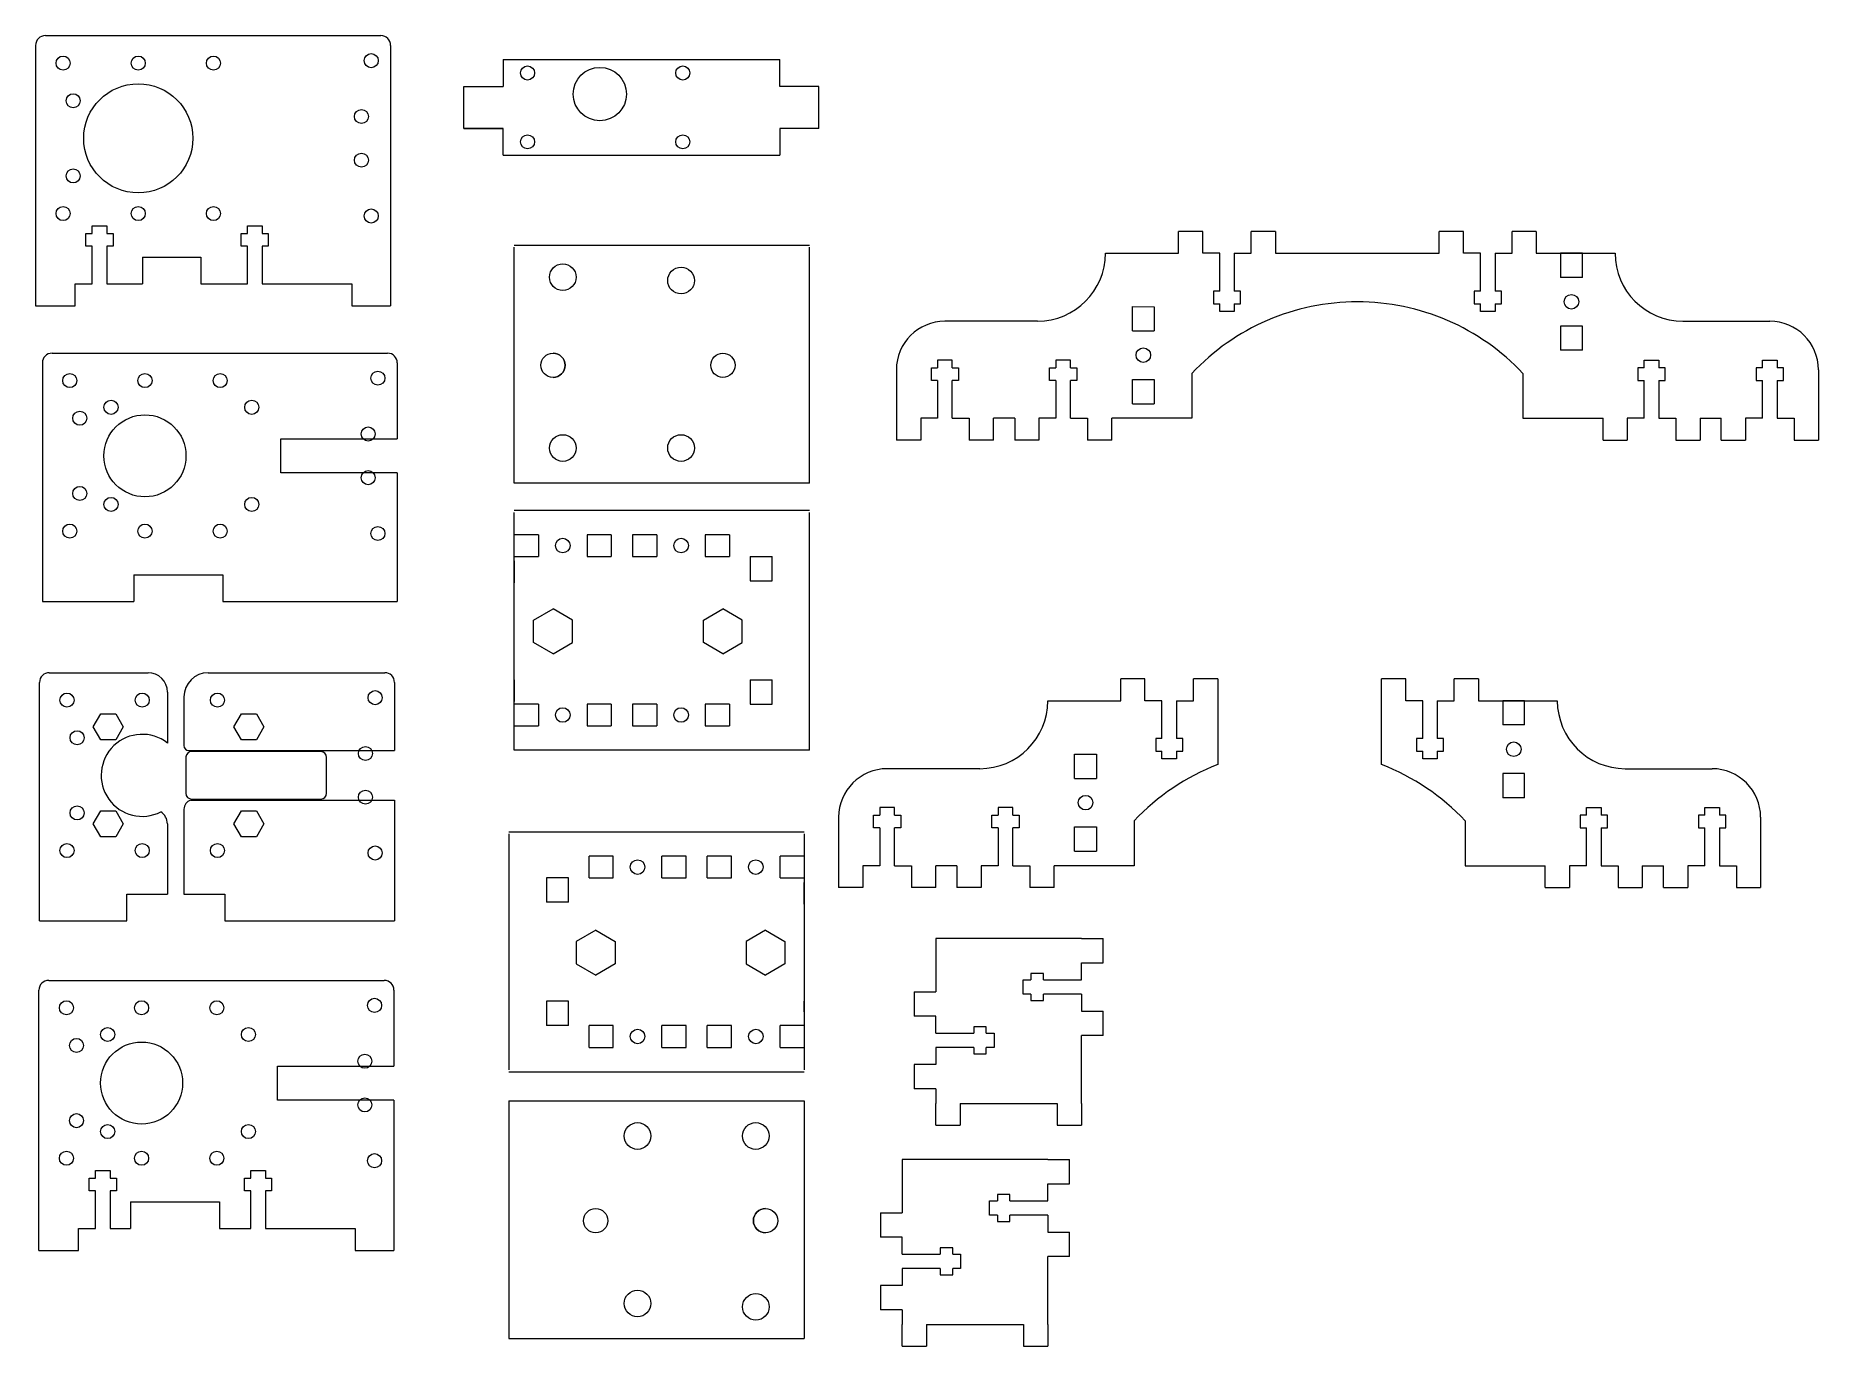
# Model space of a CAD drawing. Header units: millimetres. Extents: x -199 to 169, y -369 to -98.
import ezdxf

# ---------------------------------------------------------------- set-up
doc = ezdxf.new("R2010")
doc.units = ezdxf.units.MM
for name, color, linetype, lineweight, true_color in [('1 Motor Plate', 7, 'CONTINUOUS', 0, 0x000000), ('2 Spacer Plate', 7, 'CONTINUOUS', 0, 0x000000), ('4 Retainer Plate', 7, 'CONTINUOUS', 0, 0xffffff), ('5 Coupling Retainer Plate', 7, 'CONTINUOUS', 0, 0x000000), ('6 Dino Brackets', 7, 'CONTINUOUS', 0, 0x000000), ('7 Dino Brackets, rear', 7, 'CONTINUOUS', 0, 0x000000)]:
    doc.layers.add(name, color=color, linetype=linetype, lineweight=lineweight, true_color=true_color)

msp = doc.modelspace()

# ---------------------------------------------------------------- linework, layer by layer
at = {"layer": '1 Motor Plate'}
for p, q in [((-196.59, -98.49), (-127.44, -98.49)), ((-198.59, -100.49), (-198.59, -154.14)), ((-125.44, -100.49), (-125.44, -154.14)), ((-188.24, -141.84), (-188.24, -139.24)), ((-188.24, -139.24), (-186.94, -139.24)), ((-186.94, -139.24), (-186.94, -137.64)), ((-186.94, -137.64), (-183.94, -137.64)), ((-183.94, -137.64), (-183.94, -139.24)), ((-183.94, -139.24), (-182.64, -139.24)), ((-182.64, -139.24), (-182.64, -141.84)), ((-156.24, -141.84), (-156.24, -139.24)), ((-156.24, -139.24), (-154.94, -139.24)), ((-154.94, -139.24), (-154.94, -137.64)), ((-154.94, -137.64), (-151.94, -137.64)), ((-151.94, -137.64), (-151.94, -139.24)), ((-151.94, -139.24), (-150.64, -139.24)), ((-150.64, -139.24), (-150.64, -141.84)), ((-186.94, -141.84), (-188.24, -141.84)), ((-186.94, -149.64), (-186.94, -141.84)), ((-182.64, -141.84), (-183.94, -141.84)), ((-183.94, -141.84), (-183.94, -149.64)), ((-154.94, -141.84), (-156.24, -141.84)), ((-154.94, -149.64), (-154.94, -141.84)), ((-150.64, -141.84), (-151.94, -141.84)), ((-151.94, -141.84), (-151.94, -149.64)), ((-176.55, -144.14), (-176.55, -149.64)), ((-176.55, -144.14), (-164.53, -144.14)), ((-164.53, -144.14), (-164.53, -149.64)), ((-190.44, -149.64), (-186.94, -149.64)), ((-190.44, -154.14), (-190.44, -149.64)), ((-183.94, -149.64), (-176.55, -149.64)), ((-164.53, -149.64), (-154.94, -149.64)), ((-151.94, -149.64), (-133.44, -149.64)), ((-133.44, -149.64), (-133.44, -154.14)), ((-198.59, -154.14), (-190.44, -154.14)), ((-133.44, -154.14), (-125.44, -154.14))]:
    msp.add_line(p, q, dxfattribs=at)
for centre, radius in [((-192.94, -104.14), 1.45), ((-177.44, -104.14), 1.45), ((-161.94, -104.14), 1.45), ((-129.44, -103.64), 1.45), ((-177.44, -119.64), 11.25), ((-190.86, -111.89), 1.45), ((-131.44, -115.14), 1.45), ((-131.44, -124.14), 1.45), ((-190.86, -127.39), 1.45), ((-192.94, -135.14), 1.45), ((-177.44, -135.14), 1.45), ((-161.94, -135.14), 1.45), ((-129.44, -135.64), 1.45)]:
    msp.add_circle(centre, radius, dxfattribs=at)
for centre, start, end in [((-196.59, -100.49), 90.0001, 180.0001), ((-127.44, -100.49), 360, 90)]:
    msp.add_arc(centre, 2, start, end, dxfattribs=at)
at = {"layer": '2 Spacer Plate'}
for p, q in [((-39.08, -141.69), (-99.95, -141.69)), ((-99.95, -190.69), (-99.95, -142.09)), ((-39.08, -190.69), (-39.08, -142.09)), ((-195.21, -163.9), (-126.06, -163.9)), ((-197.21, -165.9), (-197.21, -215.05)), ((-124.06, -165.9), (-124.06, -181.55)), ((-148.06, -181.55), (-124.06, -181.55)), ((-148.06, -188.55), (-148.06, -181.55)), ((-124.06, -188.55), (-148.06, -188.55)), ((-124.06, -188.55), (-124.06, -215.05)), ((-39.08, -190.69), (-99.95, -190.69)), ((-39.08, -196.29), (-99.95, -196.29)), ((-99.95, -245.69), (-99.95, -196.69)), ((-39.08, -245.69), (-39.08, -196.69)), ((-94.96, -201.29), (-99.96, -201.29)), ((-94.96, -201.29), (-94.96, -205.79)), ((-79.96, -201.29), (-84.96, -201.29)), ((-84.96, -201.29), (-84.96, -205.79)), ((-79.96, -201.29), (-79.96, -205.79)), ((-75.58, -201.29), (-75.58, -205.79)), ((-70.58, -201.29), (-75.58, -201.29)), ((-70.58, -201.29), (-70.58, -205.79)), ((-55.58, -201.29), (-60.58, -201.29)), ((-60.58, -201.29), (-60.58, -205.79)), ((-55.58, -201.29), (-55.58, -205.79)), ((-99.96, -206.69), (-99.95, -211.19)), ((-99.95, -205.79), (-94.96, -205.79)), ((-84.96, -205.79), (-79.96, -205.79)), ((-75.58, -205.79), (-70.58, -205.79)), ((-60.58, -205.79), (-55.58, -205.79)), ((-51.33, -205.79), (-46.83, -205.79)), ((-51.33, -205.79), (-51.33, -210.79)), ((-46.83, -210.79), (-46.83, -205.79)), ((-178.35, -209.55), (-178.35, -215.05)), ((-178.35, -209.55), (-159.98, -209.55)), ((-159.98, -209.55), (-159.98, -215.05)), ((-51.33, -210.79), (-46.83, -210.79)), ((-197.21, -215.05), (-178.35, -215.05)), ((-159.98, -215.05), (-124.06, -215.05)), ((-95.96, -218.88), (-91.96, -216.57)), ((-87.96, -218.88), (-91.96, -216.57)), ((-60.96, -218.88), (-56.96, -216.57)), ((-52.96, -218.88), (-56.96, -216.57)), ((-95.96, -223.5), (-95.96, -218.88)), ((-87.96, -223.5), (-87.96, -218.88)), ((-60.96, -223.5), (-60.96, -218.88)), ((-52.96, -223.5), (-52.96, -218.88)), ((-91.96, -225.81), (-95.96, -223.5)), ((-91.96, -225.81), (-87.96, -223.5)), ((-56.96, -225.81), (-60.96, -223.5)), ((-56.96, -225.81), (-52.96, -223.5)), ((-195.78, -229.72), (-175.43, -229.72)), ((-163.03, -229.72), (-126.63, -229.72)), ((-99.95, -231.19), (-99.95, -235.69)), ((-51.33, -231.19), (-51.33, -236.19)), ((-51.33, -231.19), (-46.83, -231.19)), ((-46.83, -236.19), (-46.83, -231.19)), ((-197.78, -280.87), (-197.78, -231.72)), ((-171.43, -233.72), (-171.43, -244.21)), ((-168.03, -234.72), (-168.03, -244.74)), ((-124.63, -231.72), (-124.63, -245.74)), ((-186.73, -240.87), (-185.18, -238.18)), ((-185.18, -238.18), (-182.08, -238.18)), ((-182.08, -238.18), (-180.53, -240.87)), ((-157.73, -240.87), (-156.18, -238.18)), ((-156.18, -238.18), (-153.08, -238.18)), ((-153.08, -238.18), (-151.53, -240.87)), ((-94.95, -236.19), (-99.95, -236.19)), ((-94.95, -236.19), (-94.95, -240.69)), ((-79.95, -236.19), (-84.95, -236.19)), ((-84.95, -236.19), (-84.95, -240.69)), ((-79.95, -236.19), (-79.95, -240.69)), ((-75.58, -236.19), (-75.58, -240.69)), ((-70.58, -236.19), (-75.58, -236.19)), ((-70.58, -236.19), (-70.58, -240.69)), ((-55.58, -236.19), (-60.58, -236.19)), ((-60.58, -236.19), (-60.58, -240.69)), ((-55.58, -236.19), (-55.58, -240.69)), ((-51.33, -236.19), (-46.83, -236.19)), ((-185.18, -243.55), (-186.73, -240.87)), ((-180.53, -240.87), (-182.08, -243.55)), ((-156.18, -243.55), (-157.73, -240.87)), ((-151.53, -240.87), (-153.08, -243.55)), ((-99.95, -240.69), (-94.95, -240.69)), ((-84.95, -240.69), (-79.95, -240.69)), ((-75.58, -240.69), (-70.58, -240.69)), ((-60.58, -240.69), (-55.58, -240.69)), ((-182.08, -243.55), (-185.18, -243.55)), ((-167.03, -245.74), (-124.63, -245.74)), ((-139.83, -245.97), (-166.43, -245.97)), ((-153.08, -243.55), (-156.18, -243.55)), ((-39.08, -245.69), (-99.95, -245.69)), ((-167.63, -247.07), (-167.63, -254.57)), ((-138.63, -254.57), (-138.63, -247.17)), ((-166.63, -255.99), (-124.63, -255.99)), ((-166.43, -255.77), (-139.83, -255.77)), ((-124.63, -255.99), (-124.63, -280.87)), ((-186.73, -260.87), (-185.18, -258.18)), ((-185.18, -258.18), (-182.08, -258.18)), ((-182.08, -258.18), (-180.53, -260.87)), ((-168.03, -257.86), (-168.03, -275.37)), ((-157.73, -260.87), (-156.18, -258.18)), ((-156.18, -258.18), (-153.08, -258.18)), ((-153.08, -258.18), (-151.53, -260.87)), ((-185.18, -263.55), (-186.73, -260.87)), ((-182.08, -263.55), (-185.18, -263.55)), ((-180.53, -260.87), (-182.08, -263.55)), ((-171.43, -260.87), (-171.43, -275.37)), ((-156.18, -263.55), (-157.73, -260.87)), ((-153.08, -263.55), (-156.18, -263.55)), ((-151.53, -260.87), (-153.08, -263.55)), ((-101.05, -262.52), (-40.18, -262.52)), ((-101.05, -262.92), (-101.05, -311.52)), ((-40.18, -262.92), (-40.18, -311.52)), ((-84.55, -272.02), (-84.55, -267.52)), ((-79.55, -267.52), (-84.55, -267.52)), ((-79.55, -272.02), (-79.55, -267.52)), ((-64.55, -267.52), (-69.55, -267.52)), ((-69.55, -272.02), (-69.55, -267.52)), ((-64.55, -272.02), (-64.55, -267.52)), ((-60.18, -272.02), (-60.18, -267.52)), ((-55.18, -267.52), (-60.18, -267.52)), ((-55.18, -272.02), (-55.18, -267.52)), ((-40.18, -267.52), (-45.18, -267.52)), ((-45.18, -272.02), (-45.18, -267.52)), ((-179.83, -280.87), (-179.83, -275.37)), ((-179.83, -275.37), (-171.43, -275.37)), ((-168.03, -275.37), (-159.62, -275.37)), ((-159.62, -275.37), (-159.62, -280.87)), ((-88.8, -272.02), (-93.3, -272.02)), ((-93.3, -272.02), (-93.3, -277.02)), ((-88.8, -277.02), (-88.8, -272.02)), ((-84.55, -272.02), (-79.55, -272.02)), ((-69.55, -272.02), (-64.55, -272.02)), ((-60.18, -272.02), (-55.18, -272.02)), ((-45.18, -272.02), (-40.18, -272.02)), ((-40.18, -277.42), (-40.18, -272.92)), ((-88.8, -277.02), (-93.3, -277.02)), ((-197.78, -280.87), (-179.83, -280.87)), ((-159.62, -280.87), (-124.63, -280.87)), ((-83.17, -282.8), (-87.17, -285.11)), ((-83.17, -282.8), (-79.17, -285.11)), ((-48.17, -282.8), (-52.17, -285.11)), ((-48.17, -282.8), (-44.17, -285.11)), ((-87.17, -285.11), (-87.17, -289.73)), ((-79.17, -285.11), (-79.17, -289.73)), ((-52.17, -285.11), (-52.17, -289.73)), ((-44.17, -285.11), (-44.17, -289.73)), ((-13.07, -284.47), (-13.07, -295.47)), ((16.93, -284.47), (-13.07, -284.47)), ((16.93, -284.47), (21.43, -284.47)), ((21.43, -289.47), (21.43, -284.47)), ((-87.17, -289.73), (-83.17, -292.04)), ((-79.17, -289.73), (-83.17, -292.04)), ((-52.17, -289.73), (-48.17, -292.04)), ((-44.17, -289.73), (-48.17, -292.04)), ((16.93, -292.97), (16.93, -289.47)), ((16.93, -289.47), (21.43, -289.47)), ((4.93, -295.97), (4.93, -292.97)), ((4.93, -292.97), (6.53, -292.97)), ((6.53, -291.67), (6.53, -292.97)), ((9.13, -291.67), (6.53, -291.67)), ((9.13, -292.97), (9.13, -291.67)), ((9.13, -292.97), (16.93, -292.97)), ((-93.3, -297.42), (-93.3, -302.42)), ((-88.8, -297.42), (-93.3, -297.42)), ((-88.8, -302.42), (-88.8, -297.42)), ((-40.17, -301.92), (-40.18, -297.42)), ((-17.57, -295.47), (-17.57, -300.47)), ((-17.57, -295.47), (-13.07, -295.47)), ((6.53, -295.97), (4.93, -295.97)), ((6.53, -295.97), (6.53, -297.27)), ((6.53, -297.27), (9.13, -297.27)), ((16.93, -295.97), (9.13, -295.97)), ((9.13, -297.27), (9.13, -295.97)), ((16.93, -295.97), (16.93, -299.47)), ((-13.07, -300.47), (-17.57, -300.47)), ((-13.07, -303.97), (-13.07, -300.47)), ((16.93, -299.47), (21.43, -299.47)), ((21.43, -304.47), (21.43, -299.47)), ((-88.8, -302.42), (-93.3, -302.42)), ((-84.55, -306.92), (-84.55, -302.42)), ((-79.55, -302.42), (-84.55, -302.42)), ((-79.55, -306.92), (-79.55, -302.42)), ((-64.55, -302.42), (-69.55, -302.42)), ((-69.55, -306.92), (-69.55, -302.42)), ((-64.55, -306.92), (-64.55, -302.42)), ((-60.17, -306.92), (-60.17, -302.42)), ((-55.17, -302.42), (-60.17, -302.42)), ((-55.17, -306.92), (-55.17, -302.42)), ((-40.18, -302.42), (-45.17, -302.42)), ((-45.17, -306.92), (-45.17, -302.42)), ((-13.07, -303.97), (-5.27, -303.97)), ((-2.67, -302.67), (-5.27, -302.67)), ((-5.27, -302.67), (-5.27, -303.97)), ((-2.67, -303.97), (-2.67, -302.67)), ((-2.67, -303.97), (-1.07, -303.97)), ((-1.07, -303.97), (-1.07, -306.97)), ((21.43, -304.47), (16.93, -304.47)), ((16.93, -318.47), (16.93, -304.47)), ((-84.55, -306.92), (-79.55, -306.92)), ((-69.55, -306.92), (-64.55, -306.92)), ((-60.17, -306.92), (-55.17, -306.92)), ((-45.17, -306.92), (-40.17, -306.92)), ((-13.07, -306.97), (-13.07, -310.47)), ((-5.27, -306.97), (-13.07, -306.97)), ((-5.27, -306.97), (-5.27, -308.27)), ((-5.27, -308.27), (-2.67, -308.27)), ((-1.07, -306.97), (-2.67, -306.97)), ((-2.67, -308.27), (-2.67, -306.97)), ((-101.05, -311.92), (-40.18, -311.92)), ((-13.07, -310.47), (-17.57, -310.47)), ((-17.57, -310.47), (-17.57, -315.47)), ((-13.07, -315.47), (-17.57, -315.47)), ((-13.07, -315.47), (-13.07, -318.47)), ((-101.05, -317.92), (-101.05, -366.92)), ((-101.05, -317.92), (-40.18, -317.92)), ((-40.18, -317.92), (-40.18, -366.92)), ((-13.07, -322.97), (-13.07, -318.47)), ((-8.07, -318.47), (11.93, -318.47)), ((-8.07, -318.47), (-8.07, -322.97)), ((11.93, -318.47), (11.93, -322.97)), ((16.93, -318.47), (16.93, -322.97)), ((-13.07, -322.97), (-8.07, -322.97)), ((11.93, -322.97), (16.93, -322.97)), ((-20, -330), (-20, -341)), ((10, -330), (-20, -330)), ((10, -330), (14.5, -330)), ((14.5, -335), (14.5, -330)), ((-0.4, -337.2), (-0.4, -338.5)), ((2.2, -337.2), (-0.4, -337.2)), ((2.2, -338.5), (2.2, -337.2)), ((10, -338.5), (10, -335)), ((10, -335), (14.5, -335)), ((-24.5, -341), (-24.5, -346)), ((-24.5, -341), (-20, -341)), ((-2, -341.5), (-2, -338.5)), ((-2, -338.5), (-0.4, -338.5)), ((-0.4, -341.5), (-2, -341.5)), ((-0.4, -341.5), (-0.4, -342.8)), ((2.2, -338.5), (10, -338.5)), ((10, -341.5), (2.2, -341.5)), ((2.2, -342.8), (2.2, -341.5)), ((10, -341.5), (10, -345)), ((-0.4, -342.8), (2.2, -342.8)), ((10, -345), (14.5, -345)), ((14.5, -350), (14.5, -345)), ((-20, -346), (-24.5, -346)), ((-20, -349.5), (-20, -346)), ((-9.6, -348.2), (-12.2, -348.2)), ((-12.2, -348.2), (-12.2, -349.5)), ((-9.6, -349.5), (-9.6, -348.2)), ((-20, -349.5), (-12.2, -349.5)), ((-20, -352.5), (-20, -356)), ((-12.2, -352.5), (-20, -352.5)), ((-12.2, -352.5), (-12.2, -353.8)), ((-9.6, -349.5), (-8, -349.5)), ((-8, -352.5), (-9.6, -352.5)), ((-9.6, -353.8), (-9.6, -352.5)), ((-8, -349.5), (-8, -352.5)), ((14.5, -350), (10, -350)), ((10, -364), (10, -350)), ((-20, -356), (-24.5, -356)), ((-24.5, -356), (-24.5, -361)), ((-12.2, -353.8), (-9.6, -353.8)), ((-20, -361), (-24.5, -361)), ((-20, -361), (-20, -364)), ((-101.05, -366.92), (-40.18, -366.92)), ((-20, -368.5), (-20, -364)), ((-15, -364), (5, -364)), ((-15, -364), (-15, -368.5)), ((5, -364), (5, -368.5)), ((10, -364), (10, -368.5)), ((-20, -368.5), (-15, -368.5)), ((5, -368.5), (10, -368.5))]:
    msp.add_line(p, q, dxfattribs=at)
for centre, radius in [((-89.96, -148.24), 2.75), ((-65.58, -148.94), 2.75), ((-91.96, -166.39), 2.5), ((-56.96, -166.39), 2.5), ((-191.56, -169.55), 1.45), ((-176.06, -169.55), 1.45), ((-160.56, -169.55), 1.45), ((-128.06, -169.05), 1.45), ((-189.49, -177.3), 1.45), ((-183.06, -175.05), 1.45), ((-154.06, -175.05), 1.45), ((-176.06, -185.05), 8.45), ((-130.06, -180.55), 1.45), ((-89.95, -183.44), 2.75), ((-65.58, -183.44), 2.75), ((-130.06, -189.55), 1.45), ((-189.49, -192.8), 1.45), ((-183.06, -195.05), 1.45), ((-154.06, -195.05), 1.45), ((-191.56, -200.55), 1.45), ((-176.06, -200.55), 1.45), ((-160.56, -200.55), 1.45), ((-128.06, -201.05), 1.45), ((-89.96, -203.54), 1.5), ((-65.58, -203.54), 1.5), ((-192.13, -235.37), 1.45), ((-176.63, -235.37), 1.45), ((-161.13, -235.37), 1.45), ((-128.63, -234.87), 1.45), ((-89.95, -238.44), 1.5), ((-65.58, -238.44), 1.5), ((-190.05, -243.12), 1.45), ((-130.63, -246.37), 1.45), ((-190.05, -258.62), 1.45), ((-130.63, -255.37), 1.45), ((-192.13, -266.37), 1.45), ((-176.63, -266.37), 1.45), ((-161.13, -266.37), 1.45), ((-128.63, -266.87), 1.45), ((-74.55, -269.77), 1.5), ((-50.18, -269.77), 1.5), ((-74.55, -304.67), 1.5), ((-50.17, -304.67), 1.5), ((-74.55, -325.17), 2.75), ((-50.18, -325.17), 2.75), ((-83.17, -342.62), 2.5), ((-48.17, -342.62), 2.5), ((-74.55, -359.67), 2.75), ((-50.17, -360.37), 2.75)]:
    msp.add_circle(centre, radius, dxfattribs=at)
for centre, radius, start, end in [((-195.21, -165.9), 2, 90.0001, 180.0001), ((-126.06, -165.9), 2, 360, 90), ((-91.96, -166.39), 2.5, 270, 90), ((-195.78, -231.72), 2, 90.0001, 180.0001), ((-175.43, -233.72), 4, 0, 90), ((-163.03, -234.72), 5, 90, 180), ((-126.63, -231.72), 2, 360, 90), ((-176.63, -250.87), 8.45, 52, 297), ((-167.03, -244.74), 1, 180, 270), ((-166.48, -247.12), 1.15, 87.5104, 177.5104), ((-139.83, -247.17), 1.2, 360, 90), ((-166.08, -257.86), 1.95, 106.3864, 180.1193), ((-166.43, -254.57), 1.2, 180, 270), ((-139.83, -254.57), 1.2, 270, 360), ((-48.17, -342.62), 2.5, 90, 270)]:
    msp.add_arc(centre, radius, start, end, dxfattribs=at)
at = {"layer": '2 Spacer Plate', "color": 0}
msp.add_arc((-174.48, -260.94), 3.06, 1.395, 56.395, dxfattribs=at)
at = {"layer": '4 Retainer Plate'}
for p, q in [((-195.9, -293.11), (-126.75, -293.11)), ((-197.9, -348.76), (-197.9, -295.11)), ((-124.75, -295.11), (-124.75, -310.76)), ((-148.75, -310.76), (-124.75, -310.76)), ((-148.75, -317.76), (-148.75, -310.76)), ((-124.75, -317.76), (-148.75, -317.76)), ((-124.75, -317.76), (-124.75, -348.76)), ((-187.55, -336.46), (-187.55, -333.86)), ((-187.55, -333.86), (-186.25, -333.86)), ((-186.25, -333.86), (-186.25, -332.26)), ((-186.25, -332.26), (-183.25, -332.26)), ((-183.25, -332.26), (-183.25, -333.86)), ((-183.25, -333.86), (-181.95, -333.86)), ((-181.95, -333.86), (-181.95, -336.46)), ((-155.55, -336.46), (-155.55, -333.86)), ((-155.55, -333.86), (-154.25, -333.86)), ((-154.25, -333.86), (-154.25, -332.26)), ((-154.25, -332.26), (-151.25, -332.26)), ((-151.25, -332.26), (-151.25, -333.86)), ((-151.25, -333.86), (-149.95, -333.86)), ((-149.95, -333.86), (-149.95, -336.46)), ((-186.25, -336.46), (-187.55, -336.46)), ((-186.25, -344.26), (-186.25, -336.46)), ((-181.95, -336.46), (-183.25, -336.46)), ((-183.25, -336.46), (-183.25, -344.26)), ((-154.25, -336.46), (-155.55, -336.46)), ((-154.25, -344.26), (-154.25, -336.46)), ((-149.95, -336.46), (-151.25, -336.46)), ((-151.25, -336.46), (-151.25, -344.26)), ((-179.04, -338.76), (-179.04, -344.26)), ((-179.04, -338.76), (-160.67, -338.76)), ((-160.67, -338.76), (-160.67, -344.26)), ((-189.75, -344.26), (-186.25, -344.26)), ((-189.75, -348.76), (-189.75, -344.26)), ((-183.25, -344.26), (-179.04, -344.26)), ((-160.67, -344.26), (-154.25, -344.26)), ((-151.25, -344.26), (-132.75, -344.26)), ((-132.75, -344.26), (-132.75, -348.76)), ((-197.9, -348.76), (-189.75, -348.76)), ((-132.75, -348.76), (-124.75, -348.76))]:
    msp.add_line(p, q, dxfattribs=at)
for centre in [(-192.25, -298.76), (-176.75, -298.76), (-161.25, -298.76), (-128.75, -298.26), (-183.75, -304.26), (-154.75, -304.26), (-190.17, -306.51), (-130.75, -309.76), (-130.75, -318.76), (-190.17, -322.01), (-183.75, -324.26), (-154.75, -324.26), (-192.25, -329.76), (-176.75, -329.76), (-161.25, -329.76), (-128.75, -330.26)]:
    msp.add_circle(centre, 1.45, dxfattribs=at)
for centre, radius, start, end in [((-195.9, -295.11), 2, 90, 180), ((-126.75, -295.11), 2, 360, 90), ((-176.75, -314.26), 8.45, 0, 360)]:
    msp.add_arc(centre, radius, start, end, dxfattribs=at)
at = {"layer": '5 Coupling Retainer Plate'}
for p, q in [((-102.22, -103.43), (-45.22, -103.43)), ((-102.22, -103.43), (-102.22, -108.93)), ((-45.22, -108.93), (-45.22, -103.43)), ((-110.37, -108.93), (-102.22, -108.93)), ((-110.37, -117.61), (-110.37, -108.93)), ((-37.22, -108.93), (-45.22, -108.93)), ((-37.22, -117.61), (-37.22, -108.93)), ((-110.37, -117.61), (-102.22, -117.61)), ((-102.22, -117.61), (-110.37, -117.61)), ((-102.22, -123.11), (-102.22, -117.61)), ((-45.22, -117.61), (-45.22, -123.11)), ((-37.22, -117.61), (-45.22, -117.61)), ((-102.22, -123.11), (-45.22, -123.11))]:
    msp.add_line(p, q, dxfattribs=at)
for centre, radius in [((-97.22, -106.18), 1.45), ((-82.32, -110.52), 5.5), ((-65.22, -106.18), 1.45), ((-97.22, -120.36), 1.45), ((-65.22, -120.36), 1.45)]:
    msp.add_circle(centre, radius, dxfattribs=at)
at = {"layer": '6 Dino Brackets'}
for p, q in [((30.03, -231), (25.03, -231)), ((25.03, -235.5), (25.03, -231)), ((30.03, -235.5), (30.03, -231)), ((45.03, -231), (40.03, -231)), ((40.03, -235.5), (40.03, -231)), ((45.03, -231), (45.03, -248.65)), ((83.77, -231), (78.77, -231)), ((78.77, -248.65), (78.77, -231)), ((83.77, -235.5), (83.77, -231)), ((98.77, -231), (93.77, -231)), ((93.77, -235.5), (93.77, -231)), ((98.77, -231), (98.77, -235.5)), ((10, -235.5), (25.03, -235.5)), ((33.53, -235.5), (30.03, -235.5)), ((33.53, -243.3), (33.53, -235.5)), ((36.53, -235.5), (40.03, -235.5)), ((36.53, -235.5), (36.53, -243.3)), ((87.27, -235.5), (83.77, -235.5)), ((87.27, -243.3), (87.27, -235.5)), ((90.27, -235.5), (93.77, -235.5)), ((90.27, -235.5), (90.27, -243.3)), ((98.77, -235.5), (115, -235.5)), ((108.27, -235.5), (103.77, -235.51)), ((103.77, -235.51), (103.77, -240.5)), ((108.27, -240.5), (108.27, -235.5)), ((108.27, -240.5), (103.77, -240.5)), ((32.23, -243.3), (32.23, -245.9)), ((33.53, -243.3), (32.23, -243.3)), ((32.23, -245.9), (33.53, -245.9)), ((33.53, -247.5), (33.53, -245.9)), ((37.83, -243.3), (36.53, -243.3)), ((36.53, -245.9), (37.83, -245.9)), ((36.53, -245.9), (36.53, -247.5)), ((37.83, -245.9), (37.83, -243.3)), ((85.97, -243.3), (85.97, -245.9)), ((87.27, -243.3), (85.97, -243.3)), ((85.97, -245.9), (87.27, -245.9)), ((87.27, -247.5), (87.27, -245.9)), ((91.57, -243.3), (90.27, -243.3)), ((90.27, -245.9), (91.57, -245.9)), ((90.27, -245.9), (90.27, -247.5)), ((91.57, -245.9), (91.57, -243.3)), ((-4, -249.51), (-23.1, -249.51)), ((15.53, -246.5), (20.03, -246.51)), ((15.53, -251.5), (15.53, -246.5)), ((20.03, -246.51), (20.03, -251.5)), ((36.53, -247.5), (33.53, -247.5)), ((90.27, -247.5), (87.27, -247.5)), ((129, -249.51), (146.9, -249.51)), ((15.53, -251.5), (20.03, -251.5)), ((103.77, -250.5), (103.77, -255.5)), ((108.27, -250.5), (103.77, -250.5)), ((108.27, -255.5), (108.27, -250.5)), ((108.27, -255.5), (103.77, -255.5)), ((-33.1, -259.51), (-33.1, -269.51)), ((-25.9, -259.11), (-24.6, -259.11)), ((-25.9, -261.71), (-25.9, -259.11)), ((-21.6, -257.51), (-24.6, -257.51)), ((-24.6, -257.51), (-24.6, -259.11)), ((-21.6, -259.11), (-21.6, -257.51)), ((-21.6, -259.11), (-20.3, -259.11)), ((-20.3, -259.11), (-20.3, -261.71)), ((-1.52, -259.11), (-0.22, -259.11)), ((-1.52, -261.71), (-1.52, -259.11)), ((2.78, -257.51), (-0.22, -257.51)), ((-0.22, -257.51), (-0.22, -259.11)), ((2.78, -259.11), (2.78, -257.51)), ((2.78, -259.11), (4.08, -259.11)), ((4.08, -259.11), (4.08, -261.71)), ((27.78, -260.26), (27.78, -269.51)), ((96.02, -260.26), (96.02, -269.51)), ((121.02, -259.11), (119.72, -259.11)), ((119.72, -259.11), (119.72, -261.71)), ((121.02, -257.51), (124.02, -257.51)), ((121.02, -259.11), (121.02, -257.51)), ((124.02, -257.51), (124.02, -259.11)), ((125.32, -259.11), (124.02, -259.11)), ((125.32, -261.71), (125.32, -259.11)), ((145.4, -259.11), (144.1, -259.11)), ((144.1, -259.11), (144.1, -261.71)), ((145.4, -257.51), (148.4, -257.51)), ((145.4, -259.11), (145.4, -257.51)), ((148.4, -257.51), (148.4, -259.11)), ((149.7, -259.11), (148.4, -259.11)), ((149.7, -261.71), (149.7, -259.11)), ((156.9, -259.51), (156.9, -269.51)), ((-24.6, -261.71), (-25.9, -261.71)), ((-24.6, -261.71), (-24.6, -269.51)), ((-21.6, -269.51), (-21.6, -261.71)), ((-20.3, -261.71), (-21.6, -261.71)), ((-0.22, -261.71), (-1.52, -261.71)), ((-0.22, -261.71), (-0.22, -269.51)), ((2.78, -269.51), (2.78, -261.71)), ((4.08, -261.71), (2.78, -261.71)), ((15.53, -266.5), (15.53, -261.5)), ((15.53, -261.5), (20.03, -261.5)), ((20.03, -261.5), (20.03, -266.5)), ((119.72, -261.71), (121.02, -261.71)), ((121.02, -269.51), (121.02, -261.71)), ((124.02, -261.71), (124.02, -269.51)), ((124.02, -261.71), (125.32, -261.71)), ((144.1, -261.71), (145.4, -261.71)), ((145.4, -269.51), (145.4, -261.71)), ((148.4, -261.71), (148.4, -269.51)), ((148.4, -261.71), (149.7, -261.71)), ((15.53, -266.5), (20.03, -266.5)), ((-33.1, -269.51), (-33.1, -274.01)), ((-24.6, -269.51), (-28.1, -269.51)), ((-28.1, -269.51), (-28.1, -274.01)), ((-21.6, -269.51), (-18.1, -269.51)), ((-18.1, -269.51), (-18.1, -274.01)), ((-13.1, -274.01), (-13.1, -269.51)), ((-8.72, -269.51), (-13.1, -269.51)), ((-8.72, -269.51), (-8.72, -274.01)), ((-0.22, -269.51), (-3.72, -269.51)), ((-3.72, -269.51), (-3.72, -274.01)), ((2.78, -269.51), (6.28, -269.51)), ((6.28, -269.51), (6.28, -274.01)), ((11.28, -274.01), (11.28, -269.51)), ((27.78, -269.51), (11.28, -269.51)), ((96.02, -269.51), (112.52, -269.51)), ((112.52, -274.01), (112.52, -269.51)), ((117.52, -269.51), (117.52, -274.01)), ((121.02, -269.51), (117.52, -269.51)), ((124.02, -269.51), (127.52, -269.51)), ((127.52, -269.51), (127.52, -274.01)), ((132.52, -269.51), (132.52, -274.01)), ((132.52, -269.51), (136.9, -269.51)), ((136.9, -274.01), (136.9, -269.51)), ((141.9, -269.51), (141.9, -274.01)), ((145.4, -269.51), (141.9, -269.51)), ((148.4, -269.51), (151.9, -269.51)), ((151.9, -269.51), (151.9, -274.01)), ((156.9, -269.51), (156.9, -274.01)), ((-28.1, -274.01), (-33.1, -274.01)), ((-13.1, -274.01), (-18.1, -274.01)), ((-3.72, -274.01), (-8.72, -274.01)), ((11.28, -274.01), (6.28, -274.01)), ((112.52, -274.01), (117.52, -274.01)), ((127.52, -274.01), (132.52, -274.01)), ((136.9, -274.01), (141.9, -274.01)), ((151.9, -274.01), (156.9, -274.01))]:
    msp.add_line(p, q, dxfattribs=at)
for centre in [(106.02, -245.5), (17.78, -256.5)]:
    msp.add_circle(centre, 1.5, dxfattribs=at)
for centre, radius, start, end in [((-4, -235.5), 14, 270, 359.9999), ((129, -235.5), 14, 180.0002, 270), ((-23.1, -259.51), 10, 90, 180), ((61.9, -292.35), 46.84, 111.1108, 136.7545), ((61.9, -292.35), 46.84, 43.2455, 68.8889), ((146.9, -259.51), 10, 0, 90)]:
    msp.add_arc(centre, radius, start, end, dxfattribs=at)
at = {"layer": '7 Dino Brackets, rear'}
for p, q in [((41.93, -138.81), (36.93, -138.81)), ((36.93, -143.31), (36.93, -138.81)), ((41.93, -143.31), (41.93, -138.81)), ((56.93, -138.81), (51.93, -138.81)), ((51.93, -143.31), (51.93, -138.81)), ((56.93, -138.81), (56.93, -143.31)), ((95.67, -138.81), (90.67, -138.81)), ((90.67, -143.31), (90.67, -138.81)), ((95.67, -143.31), (95.67, -138.81)), ((110.67, -138.81), (105.67, -138.81)), ((105.67, -143.31), (105.67, -138.81)), ((110.67, -138.81), (110.67, -143.31)), ((21.9, -143.31), (36.93, -143.31)), ((45.43, -143.31), (41.93, -143.31)), ((45.43, -151.11), (45.43, -143.31)), ((48.43, -143.31), (51.93, -143.31)), ((48.43, -143.31), (48.43, -151.11)), ((56.93, -143.31), (90.67, -143.31)), ((99.17, -143.31), (95.67, -143.31)), ((99.17, -151.11), (99.17, -143.31)), ((102.17, -143.31), (105.67, -143.31)), ((102.17, -143.31), (102.17, -151.11)), ((110.67, -143.31), (126.9, -143.31)), ((120.17, -143.31), (115.67, -143.32)), ((115.67, -143.32), (115.67, -148.31)), ((120.17, -148.31), (120.17, -143.31)), ((120.17, -148.31), (115.67, -148.31)), ((44.13, -151.11), (44.13, -153.71)), ((45.43, -151.11), (44.13, -151.11)), ((44.13, -153.71), (45.43, -153.71)), ((45.43, -155.31), (45.43, -153.71)), ((49.73, -151.11), (48.43, -151.11)), ((48.43, -153.71), (49.73, -153.71)), ((48.43, -153.71), (48.43, -155.31)), ((49.73, -153.71), (49.73, -151.11)), ((97.87, -151.11), (97.87, -153.71)), ((99.17, -151.11), (97.87, -151.11)), ((97.87, -153.71), (99.17, -153.71)), ((99.17, -155.31), (99.17, -153.71)), ((103.47, -151.11), (102.17, -151.11)), ((102.17, -153.71), (103.47, -153.71)), ((102.17, -153.71), (102.17, -155.31)), ((103.47, -153.71), (103.47, -151.11)), ((7.89, -157.32), (-11.2, -157.32)), ((27.43, -154.31), (31.93, -154.32)), ((27.43, -159.31), (27.43, -154.31)), ((31.93, -154.32), (31.93, -159.31)), ((48.43, -155.31), (45.43, -155.31)), ((102.17, -155.31), (99.17, -155.31)), ((140.9, -157.32), (158.8, -157.32)), ((27.43, -159.31), (31.93, -159.31)), ((115.67, -158.31), (115.67, -163.31)), ((120.17, -158.31), (115.67, -158.31)), ((120.17, -163.31), (120.17, -158.31)), ((-9.7, -165.32), (-12.7, -165.32)), ((-12.7, -165.32), (-12.7, -166.92)), ((-9.7, -166.92), (-9.7, -165.32)), ((14.68, -165.32), (11.68, -165.32)), ((11.68, -165.32), (11.68, -166.92)), ((14.68, -166.92), (14.68, -165.32)), ((120.17, -163.31), (115.67, -163.31)), ((132.92, -165.32), (135.92, -165.32)), ((132.92, -166.92), (132.92, -165.32)), ((135.92, -165.32), (135.92, -166.92)), ((157.3, -165.32), (160.3, -165.32)), ((157.3, -166.92), (157.3, -165.32)), ((160.3, -165.32), (160.3, -166.92)), ((-21.2, -167.32), (-21.2, -177.32)), ((-14, -166.92), (-12.7, -166.92)), ((-14, -169.52), (-14, -166.92)), ((-9.7, -166.92), (-8.4, -166.92)), ((-8.4, -166.92), (-8.4, -169.52)), ((10.38, -166.92), (11.68, -166.92)), ((10.38, -169.52), (10.38, -166.92)), ((14.68, -166.92), (15.98, -166.92)), ((15.98, -166.92), (15.98, -169.52)), ((39.68, -168.07), (39.68, -177.32)), ((107.92, -168.07), (107.92, -177.32)), ((132.92, -166.92), (131.62, -166.92)), ((131.62, -166.92), (131.62, -169.52)), ((137.22, -166.92), (135.92, -166.92)), ((137.22, -169.52), (137.22, -166.92)), ((157.3, -166.92), (156, -166.92)), ((156, -166.92), (156, -169.52)), ((161.6, -166.92), (160.3, -166.92)), ((161.6, -169.52), (161.6, -166.92)), ((168.8, -167.32), (168.8, -177.32)), ((-12.7, -169.52), (-14, -169.52)), ((-12.7, -169.52), (-12.7, -177.32)), ((-9.7, -177.32), (-9.7, -169.52)), ((-8.4, -169.52), (-9.7, -169.52)), ((11.68, -169.52), (10.38, -169.52)), ((11.68, -169.52), (11.68, -177.32)), ((14.68, -177.32), (14.68, -169.52)), ((15.98, -169.52), (14.68, -169.52)), ((27.43, -174.31), (27.43, -169.31)), ((27.43, -169.31), (31.93, -169.31)), ((31.93, -169.31), (31.93, -174.31)), ((131.62, -169.52), (132.92, -169.52)), ((132.92, -177.32), (132.92, -169.52)), ((135.92, -169.52), (135.92, -177.32)), ((135.92, -169.52), (137.22, -169.52)), ((156, -169.52), (157.3, -169.52)), ((157.3, -177.32), (157.3, -169.52)), ((160.3, -169.52), (160.3, -177.32)), ((160.3, -169.52), (161.6, -169.52)), ((27.43, -174.31), (31.93, -174.31)), ((-21.2, -177.32), (-21.2, -181.82)), ((-12.7, -177.32), (-16.2, -177.32)), ((-16.2, -177.32), (-16.2, -181.82)), ((-9.7, -177.32), (-6.2, -177.32)), ((-6.2, -177.32), (-6.2, -181.82)), ((-1.2, -181.82), (-1.2, -177.32)), ((3.18, -177.32), (-1.2, -177.32)), ((3.18, -177.32), (3.18, -181.82)), ((11.68, -177.32), (8.18, -177.32)), ((8.18, -177.32), (8.18, -181.82)), ((14.68, -177.32), (18.18, -177.32)), ((18.18, -177.32), (18.18, -181.82)), ((23.18, -181.82), (23.18, -177.32)), ((39.68, -177.32), (23.18, -177.32)), ((107.92, -177.32), (124.42, -177.32)), ((124.42, -181.82), (124.42, -177.32)), ((129.42, -177.32), (129.42, -181.82)), ((132.92, -177.32), (129.42, -177.32)), ((135.92, -177.32), (139.42, -177.32)), ((139.42, -177.32), (139.42, -181.82)), ((144.42, -177.32), (144.42, -181.82)), ((144.42, -177.32), (148.8, -177.32)), ((148.8, -181.82), (148.8, -177.32)), ((153.8, -177.32), (153.8, -181.82)), ((157.3, -177.32), (153.8, -177.32)), ((160.3, -177.32), (163.8, -177.32)), ((163.8, -177.32), (163.8, -181.82)), ((168.8, -177.32), (168.8, -181.82)), ((-16.2, -181.82), (-21.2, -181.82)), ((-1.2, -181.82), (-6.2, -181.82)), ((8.18, -181.82), (3.18, -181.82)), ((23.18, -181.82), (18.18, -181.82)), ((124.42, -181.82), (129.42, -181.82)), ((139.42, -181.82), (144.42, -181.82)), ((148.8, -181.82), (153.8, -181.82)), ((163.8, -181.82), (168.8, -181.82))]:
    msp.add_line(p, q, dxfattribs=at)
for centre in [(117.92, -153.31), (29.68, -164.31)]:
    msp.add_circle(centre, 1.5, dxfattribs=at)
for centre, radius, start, end in [((7.89, -143.31), 14, 270, 359.9999), ((140.9, -143.31), 14, 180.0002, 270), ((73.8, -200.16), 46.84, 43.2455, 136.7545), ((-11.2, -167.32), 10, 90, 180), ((158.8, -167.32), 10, 0, 90)]:
    msp.add_arc(centre, radius, start, end, dxfattribs=at)

doc.saveas('drawing.dxf')
